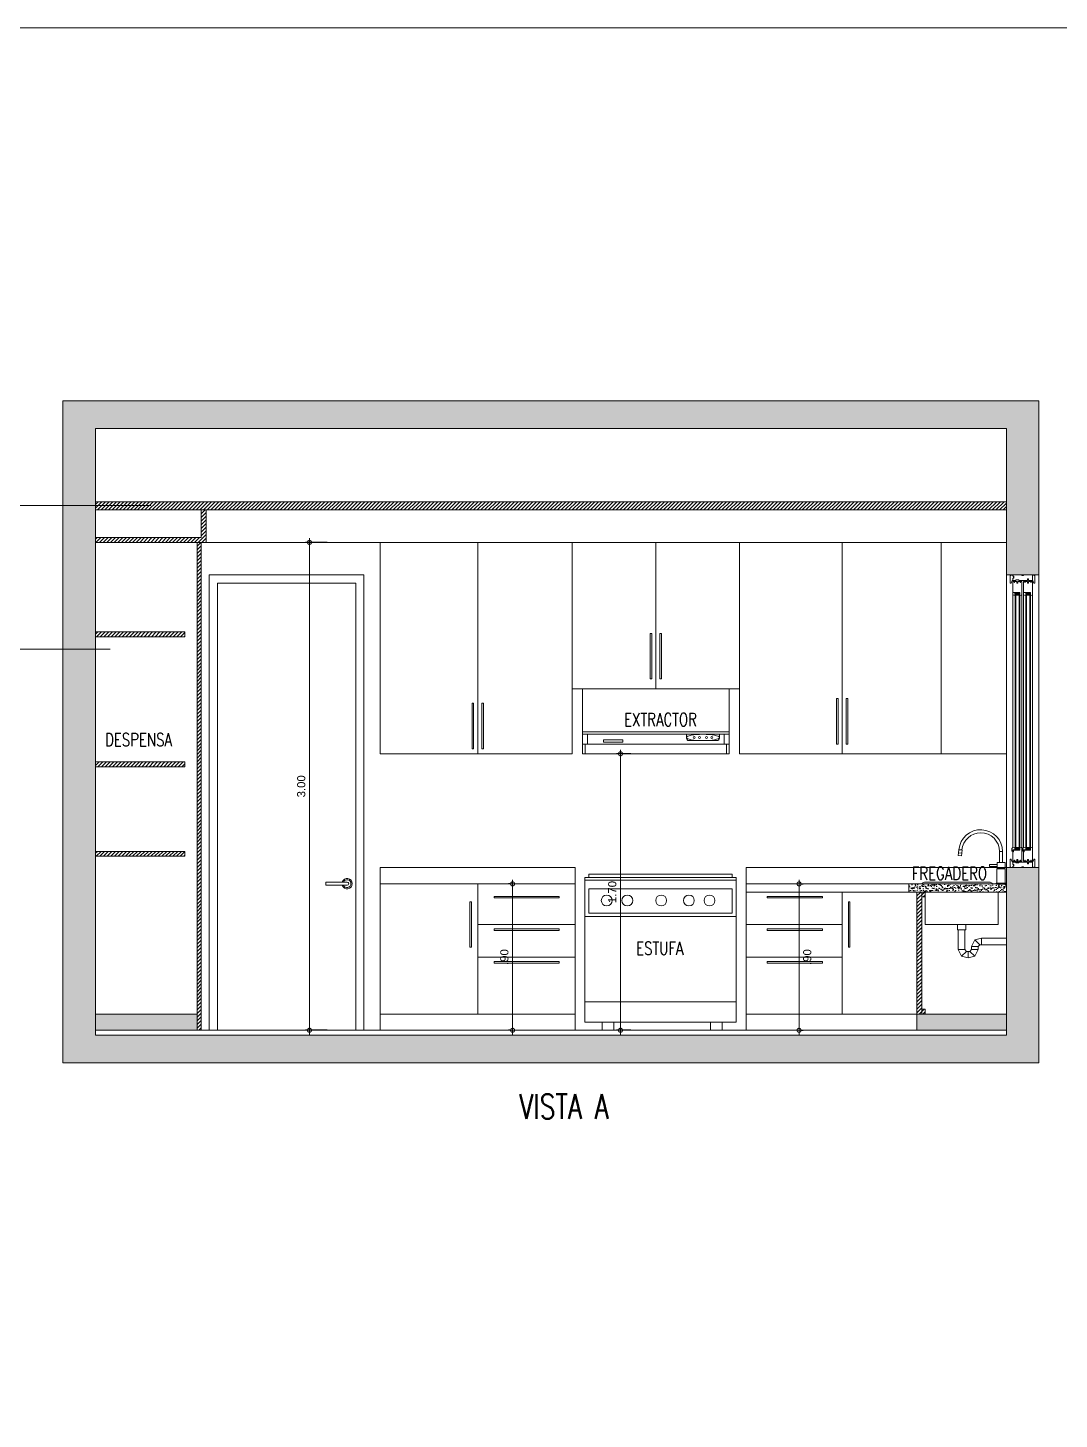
# Model space of a CAD drawing. Header units: metres. Extents: x 113 to 2416, y -346 to 476.
# Drawn here: x 265.68 to 272.02, y -144.85 to -136.29 of the extents above; entities that cross this region are included whole.
import ezdxf

# ---------------------------------------------------------------- set-up
doc = ezdxf.new("R2010")
doc.units = ezdxf.units.M
doc.header["$PDMODE"] = 34
doc.linetypes.add('0', pattern=[0])
doc.linetypes.add('CONTINU', pattern=[0])
doc.layers.get('0').update_dxf_attribs({"color": 250, "linetype": '0', "lineweight": 20})
doc.layers.get('Defpoints').update_dxf_attribs({"color": 6})
for name, color, linetype, lineweight in [('corte', 250, 'Continuous', 20), ('DIMENSIONES', 5, 'Continuous', 5), ('PLF 01', 252, 'Continuous', 9), ('SE-2', 252, 'Continuous', 9), ('SE-3', 253, 'Continuous', 5), ('SE-4', 254, 'Continuous', 0), ('textos', 7, 'Continuous', 0)]:
    doc.layers.add(name, color=color, linetype=linetype, lineweight=lineweight)
doc.layers.add('RELLENO SECCION', color=8, linetype='Continuous', lineweight=0, transparency=0.4)
doc.styles.add('Arch-Dim', font='romans.shx', dxfattribs={"width": 0.75})
doc.styles.add('ESC25-2mm', font='arial.ttf', dxfattribs={"height": 0.05})
doc.dimstyles.new('DIMS25', dxfattribs={"dimtxt": 0.05, "dimasz": 0.05, "dimexe": 0.025, "dimexo": 0.025, "dimgap": 0.025, "dimtad": 2, "dimzin": 4, "dimdsep": 46, "dimtxsty": 'ESC25-2mm', "dimblk": 'DOTSMALL', "dimcen": 0.025, "dimdle": 0.025, "dimclrd": 256, "dimclre": 256, "dimclrt": 1, "dimadec": 0, "dimazin": 0, "dimtfac": 1, "dimtix": 1, "dimtmove": 2, "dimatfit": 3, "dimfxl": 1, "dimtolj": 1, "dimtzin": 0, "dimlwd": -1, "dimarcsym": 0})

# ---------------------------------------------------------------- blocks, each defined once
blk = doc.blocks.new('SE2')
at = {"layer": 'SE-2', "linetype": 'Continuous'}
for p, q in [((390.8, 125.3), (390.2, 118.8)), ((398.4, 118.1), (390.2, 118.8)), ((399, 124.5), (390.8, 125.3)), ((391.8, 133.3), (391.1, 125.2)), ((399.4, 132.7), (391.8, 133.3)), ((398.4, 118.1), (399, 124.5)), ((398.7, 124.6), (399.4, 132.7)), ((492.4, 128.6), (500, 128.6)), ((492.4, 128.6), (492.4, 101.3)), ((500, 101.3), (500, 128.6)), ((467.4, 91.4), (467.4, 96.4)), ((486.2, 96.4), (467.4, 96.4)), ((467.4, 91.4), (486.2, 91.4)), ((486.1, 85.8), (506.4, 85.8)), ((486.1, 85.8), (486.1, 50.7)), ((486.2, 101.3), (506.2, 101.3)), ((486.2, 101.3), (486.2, 96.4)), ((486.2, 91.4), (486.2, 87.7)), ((486.2, 87.7), (506.2, 87.7)), ((506.2, 93.4), (506.2, 101.3)), ((506.2, 87.7), (506.2, 91.5)), ((506.4, 50.7), (506.4, 85.8)), ((485.5, 50.7), (484, 50.7)), ((484, 50.7), (484, 48.4)), ((485.5, 48.4), (484, 48.4)), ((485.5, 50.7), (486.9, 50.7)), ((485.5, 50.7), (485.5, 48.4)), ((485.5, 48.4), (486.9, 48.4)), ((486.9, 50.7), (505.5, 50.7)), ((486.9, 50.7), (486.9, 48.4)), ((486.9, 48.4), (505.5, 48.4)), ((486.9, 48), (505.6, 48)), ((505.5, 50.7), (506.9, 50.7)), ((505.5, 50.7), (505.5, 48.4)), ((505.5, 48.4), (506.9, 48.4)), ((506.9, 50.7), (508.5, 50.7)), ((506.9, 50.7), (506.9, 48.4)), ((506.9, 48.4), (508.5, 48.4)), ((508.5, 48.4), (508.5, 50.7))]:
    blk.add_line(p, q, dxfattribs=at)
for centre, radius, start, end in [((445.8, 128.6), 54.2, 0, 175), ((445.8, 128.6), 46.6, 90, 175), ((445.8, 128.6), 46.6, 0, 90), ((476.5, 93.9), 10, 345.3097, 14.6903), ((496.2, 85), 8.33, 160.41, 173.9142), ((496.3, 85), 8.33, 6.0858, 19.59), ((516.2, 92.4), 10, 174.5248, 185.4752), ((486.9, 48.6), 0.523, 192.903, 270), ((505.6, 48.6), 0.523, 270, 347.097)]:
    blk.add_arc(centre, radius, start, end, dxfattribs=at)
blk = doc.blocks.new('Fenton Door Base02')
blk.add_lwpolyline([(23.9, 0), (9.7, 0), (9.7, 6), (7, 6), (7, 0), (1.5, 0), (0, 1.5), (0, 82.1), (1.5, 84), (9.5, 86), (10.5, 86), (11, 85.5), (11, 68), (34, 68), (49.7, 66.1), (49.7, 58), (54, 57.5), (54, 1.5), (52.5, 0), (46.7, 0), (46.7, 6), (44, 6), (44, 0), (29.9, 0), (29.9, 10), (23.9, 10)], close=True)
blk = doc.blocks.new('Fenton Door Jamb03')
blk.add_lwpolyline([(84, 1.5), (86, 9.5), (86, 10.5), (85.5, 11), (68, 11), (68, 52.5), (66.5, 54), (1.5, 54), (0, 52.5), (0, 46.7), (6, 46.7), (6, 44), (0, 44), (0, 30), (10, 30), (10, 24), (0, 24), (0, 9.7), (6, 9.7), (6, 7), (0, 7), (0, 1.5), (1.5, 0), (82.1, 0)], close=True)
blk = doc.blocks.new('Fenton Bead')
at = {"color": 7}
blk.add_lwpolyline([(2.1, 12.5, -0.341999), (0.2, 11), (0, 10.7), (0, 1), (1, 0), (18, 0), (18, 0.5), (14.7, 12.9, 0.339454), (13.2, 14), (4.1, 14, 0.341999)], format="xyb", close=True, dxfattribs=at)
blk = doc.blocks.new('Fenton Door Drip')
at = {"ltscale": 20}
blk.add_lwpolyline([(18.7, -8.8), (18.7, -22.2, -0.414138), (17.2, -23.7), (15.2, -23.7, -0.414214), (13.7, -22.2), (13.7, -16.7), (0, -15), (0, 0), (15, -4, -0.339454)], format="xyb", close=True, dxfattribs=at)
blk = doc.blocks.new('Fenton Casing Head')
blk.add_lwpolyline([(54, 34), (54, 30), (66, 30), (66, 34), (118.5, 34), (120, 32.5), (120, 25.8), (114, 25.8), (114, 13.8), (120, 13.8), (120, 1.5), (118.5, 0), (102.5, 0), (102.5, 4), (83.5, 4), (83.5, 0), (30, 0), (30, 10), (24, 10), (24, 0), (1.5, 0), (0, 1.5), (0, 32.5), (1.5, 34), (54, 34)])
blk = doc.blocks.new('Fenton Casing Head Strip')
blk.add_lwpolyline([(15.5, 16.3), (0, 18.7), (0, 12), (-3.5, 12), (-3.5, 0), (0, 0), (0, -15.1), (4.5, -15.1), (11.3, -29.7, 0.802585), (17, -28.4), (17, 14.6)], format="xyb", close=True)
blk = doc.blocks.new('_DotSmall')
at = {"color": 0, "linetype": 'ByBlock', "lineweight": 13, "const_width": 0.5}
blk.add_lwpolyline([(-0.0625, 0, 1), (0.0625, 0, 1)], format="xyb", close=True, dxfattribs=at)
blk = doc.blocks.new('*D537')
at = {"layer": 'Defpoints', "color": 0, "transparency": 16777216}
for p in [(269.3218, -140.7568), (269.4099, -140.7568), (269.4099, -142.4568)]:
    blk.add_point(p, dxfattribs=at)
at = {"layer": 'DIMENSIONES', "transparency": 16777216}
blk.add_line((269.3218, -142.4818), (269.3218, -140.7318), dxfattribs=at)
at = {"layer": 'DIMENSIONES', "lineweight": -2, "transparency": 16777216}
for p, q in [((269.3849, -140.7568), (269.2968, -140.7568)), ((269.3849, -142.4568), (269.2968, -142.4568))]:
    blk.add_line(p, q, dxfattribs=at)
at = {"layer": 'DIMENSIONES', "transparency": 16777216, "xscale": 0.05, "yscale": 0.05, "zscale": 0.05}
for p, rotation in [((269.3218, -140.7568), 90), ((269.3218, -142.4568), 270)]:
    blk.add_blockref('_DotSmall', p, dxfattribs=dict(at, rotation=rotation))
at = {"layer": 'DIMENSIONES', "color": 5, "lineweight": 13, "transparency": 16777216, "insert": (269.2713, -141.6068), "char_height": 0.05, "attachment_point": 5, "rotation": 90, "style": 'ESC25-2mm'}
blk.add_mtext('\\A1;1.70', dxfattribs=at)
blk = doc.blocks.new('*D538')
at = {"layer": 'Defpoints', "color": 0, "transparency": 16777216}
for p in [(267.5436, -139.4568, 0), (267.4098, -142.4568), (267.5436, -142.4568)]:
    blk.add_point(p, dxfattribs=at)
at = {"layer": 'DIMENSIONES', "transparency": 16777216}
blk.add_line((267.4098, -139.4318), (267.4098, -142.4818), dxfattribs=at)
at = {"layer": 'DIMENSIONES', "lineweight": -2, "transparency": 16777216}
for p, q in [((267.5186, -139.4568), (267.3848, -139.4568)), ((267.5186, -142.4568), (267.3848, -142.4568))]:
    blk.add_line(p, q, dxfattribs=at)
at = {"layer": 'DIMENSIONES', "transparency": 16777216, "xscale": 0.05, "yscale": 0.05, "zscale": 0.05}
for p, rotation in [((267.4098, -139.4568), 90), ((267.4098, -142.4568), 270)]:
    blk.add_blockref('_DotSmall', p, dxfattribs=dict(at, rotation=rotation))
at = {"layer": 'DIMENSIONES', "color": 5, "lineweight": 13, "transparency": 16777216, "insert": (267.3593, -140.9568), "char_height": 0.05, "attachment_point": 5, "rotation": 90, "style": 'ESC25-2mm'}
blk.add_mtext('\\A1;3.00', dxfattribs=at)
blk = doc.blocks.new('cl38-36')
for p, q in [((0.45, 0.4), (-0.45, 0.4)), ((-0.45, 0.4), (-0.45, 0)), ((0.45, 0), (0.45, 0.4)), ((-0.45, 0.135), (0.45, 0.135)), ((-0.45, 0.12), (0.45, 0.12)), ((-0.42, 0.12), (-0.42, 0.06)), ((0.1885, 0.12), (0.1885, 0.0961)), ((0.3911, 0.12), (0.1885, 0.12)), ((0.3911, 0.0961), (0.3911, 0.12)), ((0.42, 0.06), (0.42, 0.12)), ((-0.45, 0.06), (0.45, 0.06)), ((-0.45, 0), (0.45, 0)), ((-0.435, 0.06), (-0.435, 0)), ((-0.3218, 0.0849), (-0.3218, 0.0719)), ((-0.2023, 0.0849), (-0.3218, 0.0849)), ((-0.3218, 0.0719), (-0.2023, 0.0719)), ((-0.2023, 0.0719), (-0.2023, 0.0849)), ((0.2035, 0.0811), (0.3761, 0.0811)), ((0.435, 0), (0.435, 0.06))]:
    blk.add_line(p, q)
for centre in [(0.2358, 0.1005), (0.2683, 0.1005), (0.3113, 0.1005), (0.3438, 0.1005)]:
    blk.add_circle(centre, 0.00643)
for centre, start, end in [((0.2035, 0.0961), 180, 270), ((0.3761, 0.0961), 270, 0)]:
    blk.add_arc(centre, 0.015, start, end)
blk.add_ellipse((0.2898, 0.1005), major_axis=(0.1013, 0), ratio=0.192168)
blk = doc.blocks.new('*D534')
at = {"layer": 'Defpoints', "color": 0, "transparency": 16777216}
for p in [(270.4114, -141.5568, 0), (270.4114, -142.4568), (270.4195, -142.4568)]:
    blk.add_point(p, dxfattribs=at)
at = {"layer": 'DIMENSIONES', "transparency": 16777216}
blk.add_line((270.4195, -141.5318), (270.4195, -142.4818), dxfattribs=at)
at = {"layer": 'DIMENSIONES', "lineweight": -2, "transparency": 16777216}
for p, q in [((270.4364, -141.5568), (270.4445, -141.5568)), ((270.4364, -142.4568), (270.4445, -142.4568))]:
    blk.add_line(p, q, dxfattribs=at)
at = {"layer": 'DIMENSIONES', "transparency": 16777216, "xscale": 0.05, "yscale": 0.05, "zscale": 0.05}
for p, rotation in [((270.4195, -141.5568), 90), ((270.4195, -142.4568), 270)]:
    blk.add_blockref('_DotSmall', p, dxfattribs=dict(at, rotation=rotation))
at = {"layer": 'DIMENSIONES', "color": 5, "lineweight": 13, "transparency": 16777216, "insert": (270.47, -142.0068), "char_height": 0.05, "attachment_point": 5, "rotation": 90, "style": 'ESC25-2mm'}
blk.add_mtext('\\A1;.90', dxfattribs=at)
blk = doc.blocks.new('*D535')
at = {"layer": 'Defpoints', "color": 0, "transparency": 16777216}
for p in [(268.6666, -141.5568, 0), (268.6585, -142.4568), (268.6666, -142.4568)]:
    blk.add_point(p, dxfattribs=at)
at = {"layer": 'DIMENSIONES', "lineweight": -2, "transparency": 16777216}
for p, q in [((268.6416, -141.5568), (268.6335, -141.5568)), ((268.6416, -142.4568), (268.6335, -142.4568))]:
    blk.add_line(p, q, dxfattribs=at)
at = {"layer": 'DIMENSIONES', "transparency": 16777216}
blk.add_line((268.6585, -141.5318), (268.6585, -142.4818), dxfattribs=at)
at = {"layer": 'DIMENSIONES', "transparency": 16777216, "xscale": 0.05, "yscale": 0.05, "zscale": 0.05}
for p, rotation in [((268.6585, -141.5568), 90), ((268.6585, -142.4568), 270)]:
    blk.add_blockref('_DotSmall', p, dxfattribs=dict(at, rotation=rotation))
at = {"layer": 'DIMENSIONES', "color": 5, "lineweight": 13, "transparency": 16777216, "insert": (268.608, -142.0068), "char_height": 0.05, "attachment_point": 5, "rotation": 90, "style": 'ESC25-2mm'}
blk.add_mtext('\\A1;.90', dxfattribs=at)

msp = doc.modelspace()

# ---------------------------------------------------------------- hatches: boundary and pattern name
at = {"layer": 'PLF 01'}
h = msp.add_hatch(dxfattribs=at)
h.set_pattern_fill('LINE', color=256, scale=0.005, angle=45)
h.set_pattern_definition([(45, (-310.294485, -210.114347), (-0.01122532015, 0.01122532015), [])])
h.paths.add_polyline_path([(266.094, -139.2068), (266.094, -139.2568), (271.694, -139.2568), (271.694, -139.2068)])
h = msp.add_hatch(dxfattribs=at)
h.set_pattern_fill('ANSI31,_O', color=256, scale=0.005)
h.set_pattern_definition([(45, (-135.338645, -125.735668), (-0.01122532015, 0.01122532015), [])])
h.paths.add_polyline_path([(266.644, -140.0068), (266.094, -140.0068), (266.094, -140.0368), (266.644, -140.0368)])
h.paths.add_polyline_path([(266.644, -140.8068), (266.094, -140.8068), (266.094, -140.8368), (266.644, -140.8368)])
h.paths.add_polyline_path([(266.644, -141.3568), (266.094, -141.3568), (266.094, -141.3868), (266.644, -141.3868)])
at = {"layer": 'RELLENO SECCION', "linetype": 'CONTINU', "transparency": 33554483}
h = msp.add_hatch(color=256, dxfattribs=at)
h.dxf.hatch_style = 1
h.paths.add_polyline_path([(271.694, -141.4568), (271.894, -141.4568), (271.894, -142.658), (265.894, -142.658), (265.894, -138.5868), (271.894, -138.5868), (271.894, -139.6568), (271.694, -139.6568), (271.694, -138.7568), (266.094, -138.7568), (266.094, -142.4868), (268.5182, -142.4868), (271.694, -142.4868)])
h = msp.add_hatch(color=256, dxfattribs=at)
h.dxf.hatch_style = 1
h.paths.add_polyline_path([(266.719, -142.3568), (266.094, -142.3568), (266.094, -142.4568), (266.719, -142.4568)])
h = msp.add_hatch(color=256, dxfattribs=at)
h.dxf.hatch_style = 1
h.paths.add_polyline_path([(271.144, -142.3568), (271.694, -142.3568), (271.694, -142.4568), (271.144, -142.4568)])
at = {"layer": 'SE-2'}
h = msp.add_hatch(dxfattribs=at)
h.set_pattern_fill('ANSI31,_O', color=256, scale=0.005)
h.set_pattern_definition([(45, (-53.708228, -126.902934), (-0.01122532015, 0.01122532015), [])])
h.paths.add_polyline_path([(266.774, -139.2568), (266.744, -139.2568), (266.744, -139.4268), (266.094, -139.4268), (266.094, -139.4568), (266.744, -139.4568), (266.774, -139.4568)])
h = msp.add_hatch(dxfattribs=at)
h.set_pattern_fill('ANSI31,_O', color=256, scale=0.005)
h.set_pattern_definition([(45, (266.441853, -140.2068), (-0.01122532, 0.01122532), [])])
h.paths.add_polyline_path([(266.744, -139.4568), (266.719, -139.4568), (266.719, -142.4568), (266.744, -142.4568)])
at = {"layer": 'SE-2', "transparency": 33554600}
h = msp.add_hatch(dxfattribs=at)
h.set_pattern_fill('AR-SAND', color=256, scale=0.0005)
h.set_pattern_definition([(37.5, (1565.55665, 11.44047), (-0.00080001565, 0.02447066187), [0, -0.019304, 0, -0.02159, 0, -0.0206375]), (7.5, (1565.55665, 11.44047), (0.02247616416, 0.035841255), [0, -0.010414, 0, -0.017399, 0, -0.0066675]), (327.5, (1565.541028, 11.44047), (0.0395496185, 7.185923e-05), [0, -0.00635, 0, -0.02286, 0, -0.029845]), (317.5, (1565.54103, 11.44047), (0.0381778226, 0.0111464662), [0, -0.003175, 0, -0.014986, 0, -0.017145])])
h.paths.add_polyline_path([(271.094, -141.5568), (271.694, -141.5568), (271.694, -141.6068), (271.094, -141.6068)])
at = {"layer": 'SE-2'}
h = msp.add_hatch(dxfattribs=at)
h.set_pattern_fill('ANSI31,_O', color=256, scale=0.005)
h.set_pattern_definition([(45, (-143.241415, -133.674669), (-0.01122532015, 0.01122532015), [])])
h.paths.add_polyline_path([(271.194, -141.6368), (271.174, -141.6368), (271.174, -141.6068), (271.194, -141.6068)])
h.paths.add_polyline_path([(271.174, -141.6068), (271.144, -141.6068), (271.144, -142.3568), (271.174, -142.3568)])
h.paths.add_polyline_path([(271.194, -142.3268), (271.174, -142.3268), (271.174, -142.3568), (271.194, -142.3568)])

# ---------------------------------------------------------------- linework, layer by layer
at = {"layer": 'corte'}
for p, q in [((265.894, -138.5868, 0.0976), (265.894, -142.6568, 0.0976)), ((271.894, -138.5868, 0.0976), (265.894, -138.5868, 0.0976)), ((271.894, -139.6568, 0.0976), (271.894, -138.5868, 0.0976)), ((266.094, -138.7568, 0.0976), (271.694, -138.7568, 0.0976)), ((266.094, -142.4868, 0.0976), (266.094, -138.7568, 0.0976)), ((271.694, -138.7568, 0.0976), (271.694, -139.6568, 0.0976)), ((266.094, -139.2068, 0.0976), (266.094, -139.2568, 0.0976)), ((271.694, -139.6568, 0.0976), (271.894, -139.6568, 0.0976)), ((271.694, -141.4568, 0.0976), (271.694, -142.4868, 0.0976)), ((271.894, -141.4568, 0.0976), (271.694, -141.4568, 0.0976)), ((271.894, -141.4568, 0.0976), (271.894, -142.6568, 0.0976)), ((271.694, -142.4568, 0.0976), (266.094, -142.4568, 0.0976)), ((271.694, -142.4868, 0.0976), (266.094, -142.4868, 0.0976)), ((271.894, -142.6568, 0.0976), (265.894, -142.6568, 0.0976))]:
    msp.add_line(p, q, dxfattribs=at)
at = {"layer": 'Defpoints', "lineweight": 13}
msp.add_lwpolyline([(259.3643, -136.2928), (278.1304, -136.2928), (278.1304, -149.8891), (259.3643, -149.8891)], close=True, dxfattribs=at)
at = {"layer": 'PLF 01'}
for p, q in [((266.094, -139.2068, 0.0976), (271.694, -139.2068, 0.0976)), ((266.094, -139.2568, 0.0976), (271.694, -139.2568, 0.0976)), ((266.744, -139.4268, 0.0976), (266.744, -139.2568, 0.0976)), ((266.774, -139.4568, 0.0976), (266.774, -139.2568, 0.0976)), ((266.094, -139.4268, 0.0976), (266.744, -139.4268, 0.0976)), ((266.094, -139.4568, 0.0976), (266.774, -139.4568, 0.0976))]:
    msp.add_line(p, q, dxfattribs=at)
at = {"layer": 'PLF 01', "elevation": 0.0976}
for points in [[(266.094, -140.0368), (266.644, -140.0368), (266.644, -140.0068), (266.094, -140.0068)], [(266.094, -140.8368), (266.644, -140.8368), (266.644, -140.8068), (266.094, -140.8068)], [(266.094, -141.3868), (266.644, -141.3868), (266.644, -141.3568), (266.094, -141.3568)]]:
    msp.add_lwpolyline(points, close=True, dxfattribs=at)
at = {"layer": 'SE-2'}
for p, q in [((266.719, -139.4568, 0.0976), (266.719, -142.4568, 0.0976)), ((271.294, -139.4568, 0.0976), (271.294, -140.7568, 0.0976)), ((271.694, -141.4568, 0.0976), (271.694, -139.6568, 0.0976)), ((271.894, -139.6568, 0.0976), (271.894, -141.4568, 0.0976)), ((271.733, -139.778, 0.0976), (271.733, -141.3351, 0.1443)), ((271.75, -139.7648, 0.0976), (271.774, -139.7698, 0.0976)), ((271.774, -139.7648, 0.0976), (271.75, -139.7698, 0.0976)), ((271.752, -139.7698, 0.0976), (271.772, -139.7758, 0.0976)), ((271.772, -139.7698, 0.0976), (271.752, -139.7758, 0.0976)), ((271.788, -139.7789, 0.0976), (271.788, -141.3347, 0.1443)), ((271.799, -139.778, 0.0976), (271.799, -141.3351, 0.1443)), ((271.816, -139.7648, 0.0976), (271.84, -139.7698, 0.0976)), ((271.84, -139.7648, 0.0976), (271.816, -139.7698, 0.0976)), ((271.818, -139.7698, 0.0976), (271.838, -139.7758, 0.0976)), ((271.838, -139.7698, 0.0976), (271.818, -139.7758, 0.0976)), ((271.854, -141.3347, 0.1443), (271.854, -139.7789, 0.0976)), ((266.744, -142.4568, 0.0976), (266.744, -140.6568, 0.0976)), ((271.694, -140.7568, 0.0976), (271.294, -140.7568, 0.0976)), ((271.75, -141.3488, 0.1443), (271.774, -141.3438, 0.1443)), ((271.774, -141.3488, 0.1443), (271.75, -141.3438, 0.1443)), ((271.752, -141.3438, 0.1443), (271.772, -141.3378, 0.1443)), ((271.772, -141.3438, 0.1443), (271.752, -141.3378, 0.1443)), ((271.816, -141.3488, 0.1443), (271.84, -141.3438, 0.1443)), ((271.84, -141.3488, 0.1443), (271.816, -141.3438, 0.1443)), ((271.818, -141.3438, 0.1443), (271.838, -141.3378, 0.1443)), ((271.838, -141.3438, 0.1443), (271.818, -141.3378, 0.1443)), ((269.1029, -141.6068, 0.0976), (269.1029, -141.5168, 0.0979)), ((269.1029, -141.5168, 0.0979), (270.0329, -141.5168, 0.0979)), ((269.1029, -141.5331, 0.0976), (270.0329, -141.5331, 0.0976)), ((270.0329, -141.6068, 0.0976), (270.0329, -141.5168, 0.0979)), ((271.694, -141.5568, 0.0976), (271.094, -141.5568, 0.0976)), ((271.094, -141.5568, 0.0976), (271.694, -141.5568, 0.0976)), ((271.094, -141.5568, 0.0976), (271.094, -141.6068, 0.0976)), ((271.1898, -141.5468, 0.0976), (271.5941, -141.5468, 0.0976)), ((269.1029, -141.6068, 0.0976), (269.1029, -142.4068, 0.0979)), ((270.0329, -141.6068, 0.0976), (270.0329, -142.4068, 0.0979)), ((271.094, -141.6068, 0.0976), (271.694, -141.6068, 0.0976)), ((271.194, -141.6068, 0.0976), (271.194, -141.8068, 0.0976)), ((271.644, -141.6068, 0.0976), (271.644, -141.8068, 0.0976)), ((269.1029, -141.7573, 0.0976), (270.0329, -141.7573, 0.0976)), ((271.194, -141.8068, 0.0976), (271.644, -141.8068, 0.0976)), ((271.394, -141.8068, 0.0976), (271.394, -141.8397, 0.0976)), ((271.444, -141.8068, 0.0976), (271.394, -141.8068, 0.0976)), ((271.394, -141.8397, 0.0976), (271.444, -141.8397, 0.0976)), ((271.3986, -141.9611, 0.0976), (271.3986, -141.8397, 0.0976)), ((271.4393, -141.8397, 0.0976), (271.4393, -141.9611, 0.0976)), ((271.444, -141.8397, 0.0976), (271.444, -141.8068, 0.0976)), ((271.4792, -141.9411, 0.0976), (271.5, -141.9004, 0.0976)), ((271.5, -141.9004, 0.0976), (271.5407, -141.89, 0.0976)), ((271.5, -141.9004, 0.0976), (271.5303, -141.9307, 0.0976)), ((271.5303, -141.9307, 0.0976), (271.5199, -141.9411, 0.0976)), ((271.694, -141.9307, 0.0976), (271.5303, -141.9307, 0.0976)), ((271.694, -141.89, 0.0976), (271.5407, -141.89, 0.0976)), ((271.5407, -141.89, 0.0976), (271.5407, -141.9307, 0.0976)), ((271.4185, -142.0018, 0.0976), (271.3986, -141.9611, 0.0976)), ((271.4393, -141.9611, 0.0976), (271.3986, -141.9611, 0.0976)), ((271.4489, -141.9715, 0.0976), (271.4185, -142.0018, 0.0976)), ((271.4593, -142.0114, 0.0976), (271.4185, -142.0018, 0.0976)), ((271.4393, -141.9611, 0.0976), (271.4489, -141.9715, 0.0976)), ((271.4489, -141.9715, 0.0976), (271.4696, -141.9715, 0.0976)), ((271.4593, -141.9715, 0.0976), (271.4593, -142.0114, 0.0976)), ((271.5, -142.0018, 0.0976), (271.4593, -142.0114, 0.0976)), ((271.4696, -141.9715, 0.0976), (271.4792, -141.9611, 0.0976)), ((271.4696, -141.9715, 0.0976), (271.5, -142.0018, 0.0976)), ((271.5199, -141.9411, 0.0976), (271.4792, -141.9411, 0.0976)), ((271.4792, -141.9611, 0.0976), (271.4792, -141.9411, 0.0976)), ((271.4792, -141.9611, 0.0976), (271.5199, -141.9611, 0.0976)), ((271.5199, -141.9611, 0.0976), (271.5, -142.0018, 0.0976)), ((271.5199, -141.9411, 0.0976), (271.5199, -141.9611, 0.0976)), ((266.094, -142.3568, 0.0976), (266.719, -142.3568, 0.0976)), ((269.1029, -142.2818, 0.0976), (270.0329, -142.2818, 0.0976)), ((271.144, -142.3568, 0.0976), (271.144, -142.4568, 0.0976)), ((271.694, -142.3568, 0.0976), (271.174, -142.3568, 0.0976)), ((270.0329, -142.4068, 0.0979), (269.1029, -142.4068, 0.0979)), ((266.744, -142.4568, 0.0976), (266.719, -142.4568, 0.0976))]:
    msp.add_line(p, q, dxfattribs=at)
at = {"layer": 'SE-2', "elevation": 0.0976}
for points in [[(271.852, -139.6908), (271.852, -139.6922), (271.8565, -139.6922), (271.8633, -139.7067, 0.802585), (271.869, -139.7054), (271.869, -139.6625), (271.8675, -139.6608), (271.854, -139.6586)], [(271.852, -141.4228), (271.852, -141.4214), (271.8565, -141.4214), (271.8633, -141.4069, -0.802585), (271.869, -141.4082), (271.869, -141.4511), (271.8675, -141.4528), (271.854, -141.455)]]:
    msp.add_lwpolyline(points, format="xyb", dxfattribs=at)
at = {"layer": 'SE-2'}
for points, elevation in [([(271.748, -139.7823), (271.748, -139.7703), (271.747, -139.7703), (271.747, -139.7823)], 0.0508), ([(271.752, -141.3438), (271.752, -139.7698), (271.748, -139.7698), (271.748, -141.3438)], 0.0508), ([(271.75, -139.7648), (271.75, -139.7698), (271.774, -139.7698), (271.774, -139.7648)], 0.0508), ([(271.752, -139.7698), (271.752, -139.7758), (271.772, -139.7758), (271.772, -139.7698)], 0.0508), ([(271.752, -139.7758), (271.752, -139.7808), (271.772, -139.7808), (271.772, -139.7758)], 0.0508), ([(271.772, -141.3438), (271.772, -139.7698), (271.776, -139.7698), (271.776, -141.3438)], 0.0508), ([(271.777, -139.7823), (271.777, -139.7703), (271.776, -139.7703), (271.776, -139.7823)], 0.0508), ([(271.814, -139.7823), (271.814, -139.7703), (271.813, -139.7703), (271.813, -139.7823)], 0.0508), ([(271.818, -141.3438), (271.818, -139.7698), (271.814, -139.7698), (271.814, -141.3438)], 0.0508), ([(271.816, -139.7648), (271.816, -139.7698), (271.84, -139.7698), (271.84, -139.7648)], 0.0508), ([(271.818, -139.7698), (271.818, -139.7758), (271.838, -139.7758), (271.838, -139.7698)], 0.0508), ([(271.818, -139.7758), (271.818, -139.7808), (271.838, -139.7808), (271.838, -139.7758)], 0.0508), ([(271.838, -141.3438), (271.838, -139.7698), (271.842, -139.7698), (271.842, -141.3438)], 0.0508), ([(271.843, -139.7823), (271.843, -139.7703), (271.842, -139.7703), (271.842, -139.7823)], 0.0508), ([(271.748, -141.3313), (271.748, -141.3433), (271.747, -141.3433), (271.747, -141.3313)], 0.0508), ([(271.752, -141.3378), (271.752, -141.3328), (271.772, -141.3328), (271.772, -141.3378)], 0.0508), ([(271.777, -141.3313), (271.777, -141.3433), (271.776, -141.3433), (271.776, -141.3313)], 0.0508), ([(271.814, -141.3313), (271.814, -141.3433), (271.813, -141.3433), (271.813, -141.3313)], 0.0508), ([(271.818, -141.3378), (271.818, -141.3328), (271.838, -141.3328), (271.838, -141.3378)], 0.0508), ([(271.843, -141.3313), (271.843, -141.3433), (271.842, -141.3433), (271.842, -141.3313)], 0.0508), ([(271.75, -141.3488), (271.75, -141.3438), (271.774, -141.3438), (271.774, -141.3488)], 0.0508), ([(271.752, -141.3438), (271.752, -141.3378), (271.772, -141.3378), (271.772, -141.3438)], 0.0508), ([(271.7641, -141.4068), (271.7581, -141.4068), (271.7581, -141.4268), (271.7641, -141.4268)], 0.0508), ([(271.816, -141.3488), (271.816, -141.3438), (271.84, -141.3438), (271.84, -141.3488)], 0.0508), ([(271.818, -141.3438), (271.818, -141.3378), (271.838, -141.3378), (271.838, -141.3438)], 0.0508), ([(270.0079, -141.4968), (269.1279, -141.4968), (269.1279, -141.5168), (270.0079, -141.5168)], 0.0976), ([(270.0079, -141.5873), (269.1279, -141.5873), (269.1279, -141.7373), (270.0079, -141.7373)], 0.0976), ([(271.174, -141.6068), (271.144, -141.6068), (271.144, -142.3568), (271.174, -142.3568)], 0.0976), ([(271.194, -141.6368), (271.174, -141.6368), (271.174, -141.6068), (271.194, -141.6068)], 0.0976), ([(271.194, -142.3268), (271.174, -142.3268), (271.174, -142.3568), (271.194, -142.3568)], 0.0976), ([(269.2091, -142.4068), (269.2812, -142.4068), (269.2812, -142.4568), (269.2091, -142.4568)], 0.0976), ([(269.9467, -142.4068), (269.8747, -142.4068), (269.8747, -142.4568), (269.9467, -142.4568)], 0.0976)]:
    msp.add_lwpolyline(points, close=True, dxfattribs=dict(at, elevation=elevation))
at = {"layer": 'SE-2', "elevation": 0.0976}
for points in [[(266.094, -140.1522), (266.094, -140.1272)], [(266.719, -140.1272), (266.719, -140.1522)]]:
    msp.add_lwpolyline(points, dxfattribs=at)
at = {"layer": 'SE-2'}
for centre in [(269.237, -141.6589, 0.0976), (269.3637, -141.6589, 0.0976), (269.5718, -141.6589, 0.0976), (269.7422, -141.6589, 0.0976), (269.8689, -141.6589, 0.0976)]:
    msp.add_circle(centre, 0.0335, dxfattribs=at)
for centre, start, end in [((271.1898, -141.5638, 0.0976), 90, 155.68426), ((271.5941, -141.5638, 0.0976), 24.31574, 90)]:
    msp.add_arc(centre, 0.017, start, end, dxfattribs=at)
at = {"layer": 'SE-3'}
for p, q in [((266.744, -139.4568, 0.0976), (266.744, -140.6568, 0.0976)), ((266.774, -139.4568, 0.0976), (271.694, -139.4568, 0.0976)), ((267.844, -140.7568, 0.0976), (267.844, -139.4568, 0.0976)), ((267.944, -139.4568, 0.0976), (267.944, -139.4568, 0.0976)), ((268.444, -140.7568, 0.0976), (268.444, -139.4568, 0.0976)), ((269.024, -140.7568, 0.0975), (269.024, -139.4568, 0.0975)), ((269.539, -140.3568, 0.0976), (269.539, -139.4568, 0.0976)), ((270.054, -140.7568, 0.0975), (270.054, -139.4568, 0.0975)), ((270.314, -139.4568, 0.0976), (270.314, -139.4568, 0.0976)), ((270.684, -140.7568, 0.0976), (270.684, -139.4568, 0.0976)), ((267.844, -139.5568, 0.0976), (267.844, -139.5568, 0.0976)), ((266.744, -140.1522, 0.0976), (266.744, -140.6068, 0.0976)), ((269.024, -140.3568, 0.0976), (270.054, -140.3568, 0.0979)), ((269.024, -140.7568, 0.0975), (267.844, -140.7568, 0.0976)), ((270.754, -140.7568, 0.0976), (270.054, -140.7568, 0.0975)), ((271.294, -140.7568, 0.0976), (270.754, -140.7568, 0.0976)), ((267.844, -141.5568, 0.0976), (269.044, -141.5568, 0.0976)), ((267.844, -141.5568, 0.0976), (267.844, -142.4568, 0.0976)), ((268.444, -141.5568, 0.0976), (268.444, -142.3568, 0.0976)), ((269.044, -141.5568, 0.0976), (269.044, -142.4568, 0.0976)), ((270.094, -141.5568, 0.0976), (271.1743, -141.5568, 0.0976)), ((270.094, -141.5568, 0.0976), (270.094, -142.4568, 0.0976)), ((270.094, -141.6068, 0.0976), (271.094, -141.6068, 0.0976)), ((270.684, -141.6068, 0.0976), (270.684, -142.3568, 0.0976)), ((269.044, -141.8068, 0.0976), (268.444, -141.8068, 0.0976)), ((270.094, -141.8068, 0.0976), (270.684, -141.8068, 0.0976)), ((269.044, -142.0068, 0.0976), (268.444, -142.0068, 0.0976)), ((270.094, -142.0068, 0.0976), (270.684, -142.0068, 0.0976)), ((269.044, -142.3568, 0.0976), (267.844, -142.3568, 0.0976)), ((270.094, -142.3568, 0.0976), (270.534, -142.3568, 0.0976)), ((270.434, -142.3568, 0.0976), (271.144, -142.3568, 0.0976))]:
    msp.add_line(p, q, dxfattribs=at)
for points, elevation in [([(269.504, -140.2968), (269.504, -140.0168), (269.514, -140.0168), (269.514, -140.2968)], -0.1614), ([(269.574, -140.2968), (269.574, -140.0168), (269.564, -140.0168), (269.564, -140.2968)], -0.1614), ([(270.649, -140.6968), (270.649, -140.4168), (270.659, -140.4168), (270.659, -140.6968)], -0.1617), ([(270.719, -140.6968), (270.719, -140.4168), (270.709, -140.4168), (270.709, -140.6968)], -0.1617), ([(268.3954, -141.6668), (268.3954, -141.9468), (268.4054, -141.9468), (268.4054, -141.6668)], 0.0976), ([(268.9448, -141.6434), (268.5448, -141.6434), (268.5448, -141.6334), (268.9448, -141.6334)], 0.0976), ([(270.2233, -141.6434), (270.5633, -141.6434), (270.5633, -141.6334), (270.2233, -141.6334)], 0.0976), ([(270.7326, -141.6668), (270.7326, -141.9468), (270.7226, -141.9468), (270.7226, -141.6668)], 0.0976), ([(268.9448, -141.8434), (268.5448, -141.8434), (268.5448, -141.8334), (268.9448, -141.8334)], 0.0976), ([(270.2233, -141.8434), (270.5633, -141.8434), (270.5633, -141.8334), (270.2233, -141.8334)], 0.0976), ([(268.9448, -142.0434), (268.5448, -142.0434), (268.5448, -142.0334), (268.9448, -142.0334)], 0.0976), ([(270.2233, -142.0434), (270.5633, -142.0434), (270.5633, -142.0334), (270.2233, -142.0334)], 0.0976)]:
    msp.add_lwpolyline(points, close=True, dxfattribs=dict(at, elevation=elevation))
for points in [[(268.409, -140.726), (268.409, -140.446), (268.419, -140.446), (268.419, -140.726)], [(268.479, -140.726), (268.479, -140.446), (268.469, -140.446), (268.469, -140.726)]]:
    msp.add_lwpolyline(points, close=True, dxfattribs=at)
at = {"layer": 'SE-3', "elevation": 0.0976}
msp.add_lwpolyline([(267.6409, -141.5651), (267.5099, -141.5651), (267.5099, -141.5451), (267.6409, -141.5451)], dxfattribs=at)
at = {"layer": 'SE-3'}
for radius, start, end in [(0.032, 198.20996, 161.79004), (0.024, 204.62432, 155.37568), (0.01, 270, 90)]:
    msp.add_arc((267.6409, -141.5551, 0.0976), radius, start, end, dxfattribs=at)
at = {"layer": 'SE-4'}
for p, q in [((266.794, -139.6568, 0.0976), (266.794, -142.4568, 0.0976)), ((267.744, -139.6568, 0.0976), (266.794, -139.6568, 0.0976)), ((267.744, -139.6568, 0.0976), (267.744, -142.4568, 0.0976)), ((269.044, -141.4568, 0.0976), (267.844, -141.4568, 0.0976)), ((267.844, -141.5568, 0.0976), (267.844, -141.4568, 0.0976)), ((269.044, -141.5568, 0.0976), (269.044, -141.4568, 0.0976)), ((271.694, -141.4568, 0.0976), (270.094, -141.4568, 0.0976)), ((270.094, -141.5568, 0.0976), (270.094, -141.4568, 0.0976))]:
    msp.add_line(p, q, dxfattribs=at)
at = {"layer": 'SE-4', "elevation": 0.0976}
msp.add_lwpolyline([(266.844, -142.4568), (266.844, -139.7068), (267.694, -139.7068), (267.694, -142.4568)], dxfattribs=at)
at = {"layer": 'textos'}
for p, q in [((266.4342, -139.2295, 0.0976), (265.5977, -139.2295, 0.0976)), ((266.1844, -140.1131, 0.0976), (265.6027, -140.1131, 0.0976))]:
    msp.add_line(p, q, dxfattribs=at)

# ---------------------------------------------------------------- block references
at = {"layer": 'SE-2'}
for name, p, xscale, yscale, zscale in [('Fenton Casing Head Strip', (271.734, -139.6771, 0.0976), -0.001000000023175567, 0.001000000023175567, 0.001000000023175567), ('Fenton Casing Head', (271.854, -139.6908, 0.0976), -0.001000000023175567, 0.001000000023175567, 0.001000000023175567), ('SE2', (270.4305, -141.677, 0.0976), 0.002480511886764446, 0.002480511886764446, 0.002480511886764446), ('Fenton Door Drip', (271.747, -141.3313, 0.1443), -0.001000000023175567, 0.001000000023175567, 0.001000000023175567), ('Fenton Door Base02', (271.788, -141.4168, 0.1443), -0.001000000023175567, 0.001000000023175567, 0.001000000023175567), ('Fenton Door Drip', (271.813, -141.3313, 0.1443), -0.001000000023175567, 0.001000000023175567, 0.001000000023175567), ('Fenton Door Base02', (271.854, -141.4168, 0.1443), -0.001000000023175567, 0.001000000023175567, 0.001000000023175567)]:
    msp.add_blockref(name, p, dxfattribs=dict(at, xscale=xscale, yscale=yscale, zscale=zscale))
at = {"layer": 'SE-2', "yscale": 0.001000000023175567, "zscale": 0.001000000023175567}
for name, p, xscale, rotation in [('Fenton Door Jamb03', (271.788, -139.6968, 0.0976), -0.001000000023175567, 90), ('Fenton Door Jamb03', (271.854, -139.6968, 0.0976), -0.001000000023175567, 90), ('Fenton Bead', (271.747, -139.7648, 0.0976), -0.001000000023175567, 90), ('Fenton Bead', (271.813, -139.7648, 0.0976), -0.001000000023175567, 90), ('Fenton Casing Head Strip', (271.734, -141.4366, 0.0976), 0.001000000023175567, 180), ('Fenton Casing Head', (271.854, -141.4228, 0.0976), 0.001000000023175567, 180)]:
    msp.add_blockref(name, p, dxfattribs=dict(at, xscale=xscale, rotation=rotation))
at = {"layer": 'SE-3'}
msp.add_blockref('cl38-36', (269.539, -140.7568, 0.0979), dxfattribs=at)

# ---------------------------------------------------------------- texts
at = {"layer": 'textos', "lineweight": 13, "char_height": 0.08, "width": 26.65337, "attachment_point": 1, "style": 'Arch-Dim'}
for s, insert in [('\\pxt5.9124,29;EXTRACTOR', (269.3441, -140.5061, -0.1957)), ('\\pxt5.9124,29;DESPENSA', (266.1532, -140.63, -0.3669)), ('\\pxt5.9124,29;FREGADERO', (271.1122, -141.4517, -0.1951)), ('\\pxt5.9124,29;ESTUFA', (269.4181, -141.9124, -0.1687))]:
    msp.add_mtext(s, dxfattribs=dict(at, insert=insert))
at = {"layer": 'textos', "lineweight": 13, "insert": (268.6998, -142.8506, 0.0976), "char_height": 0.15, "attachment_point": 1, "style": 'Arch-Dim'}
msp.add_mtext_dynamic_manual_height_columns('\\pxt5,13;VISTA A', width=26.65337, gutter_width=15, heights=[0], dxfattribs=at)

# ---------------------------------------------------------------- dimensions: what is measured, and where the dimension line sits
at = {"layer": 'DIMENSIONES', "lineweight": 13}
for base, p1, p2, picture, middle in [((267.4098, -142.4568, 0.0976), (267.5436, -139.4568, 0.0976), (267.5436, -142.4568, 0.0976), '*D538', (267.3593, -140.9568, 0.0976)), ((269.3218, -140.7568, 0.0976), (269.4099, -142.4568, 0.0976), (269.4099, -140.7568, 0.0976), '*D537', (269.2713, -141.6068, 0.0976)), ((268.6585, -142.4568, 0.0976), (268.6666, -141.5568, 0.0976), (268.6666, -142.4568, 0.0976), '*D535', (268.608, -142.0068, 0.0976)), ((270.4195, -142.4568, 0.0976), (270.4114, -141.5568, 0.0976), (270.4114, -142.4568, 0.0976), '*D534', (270.47, -142.0068, 0.0976))]:
    dim = msp.add_linear_dim(base=base, p1=p1, p2=p2, angle=90, dimstyle='DIMS25', override={"dimclrt": 5}, dxfattribs=at)
    dim.commit()
    dim.dimension.update_dxf_attribs({"geometry": picture, "text_midpoint": middle})

doc.saveas('drawing.dxf')
